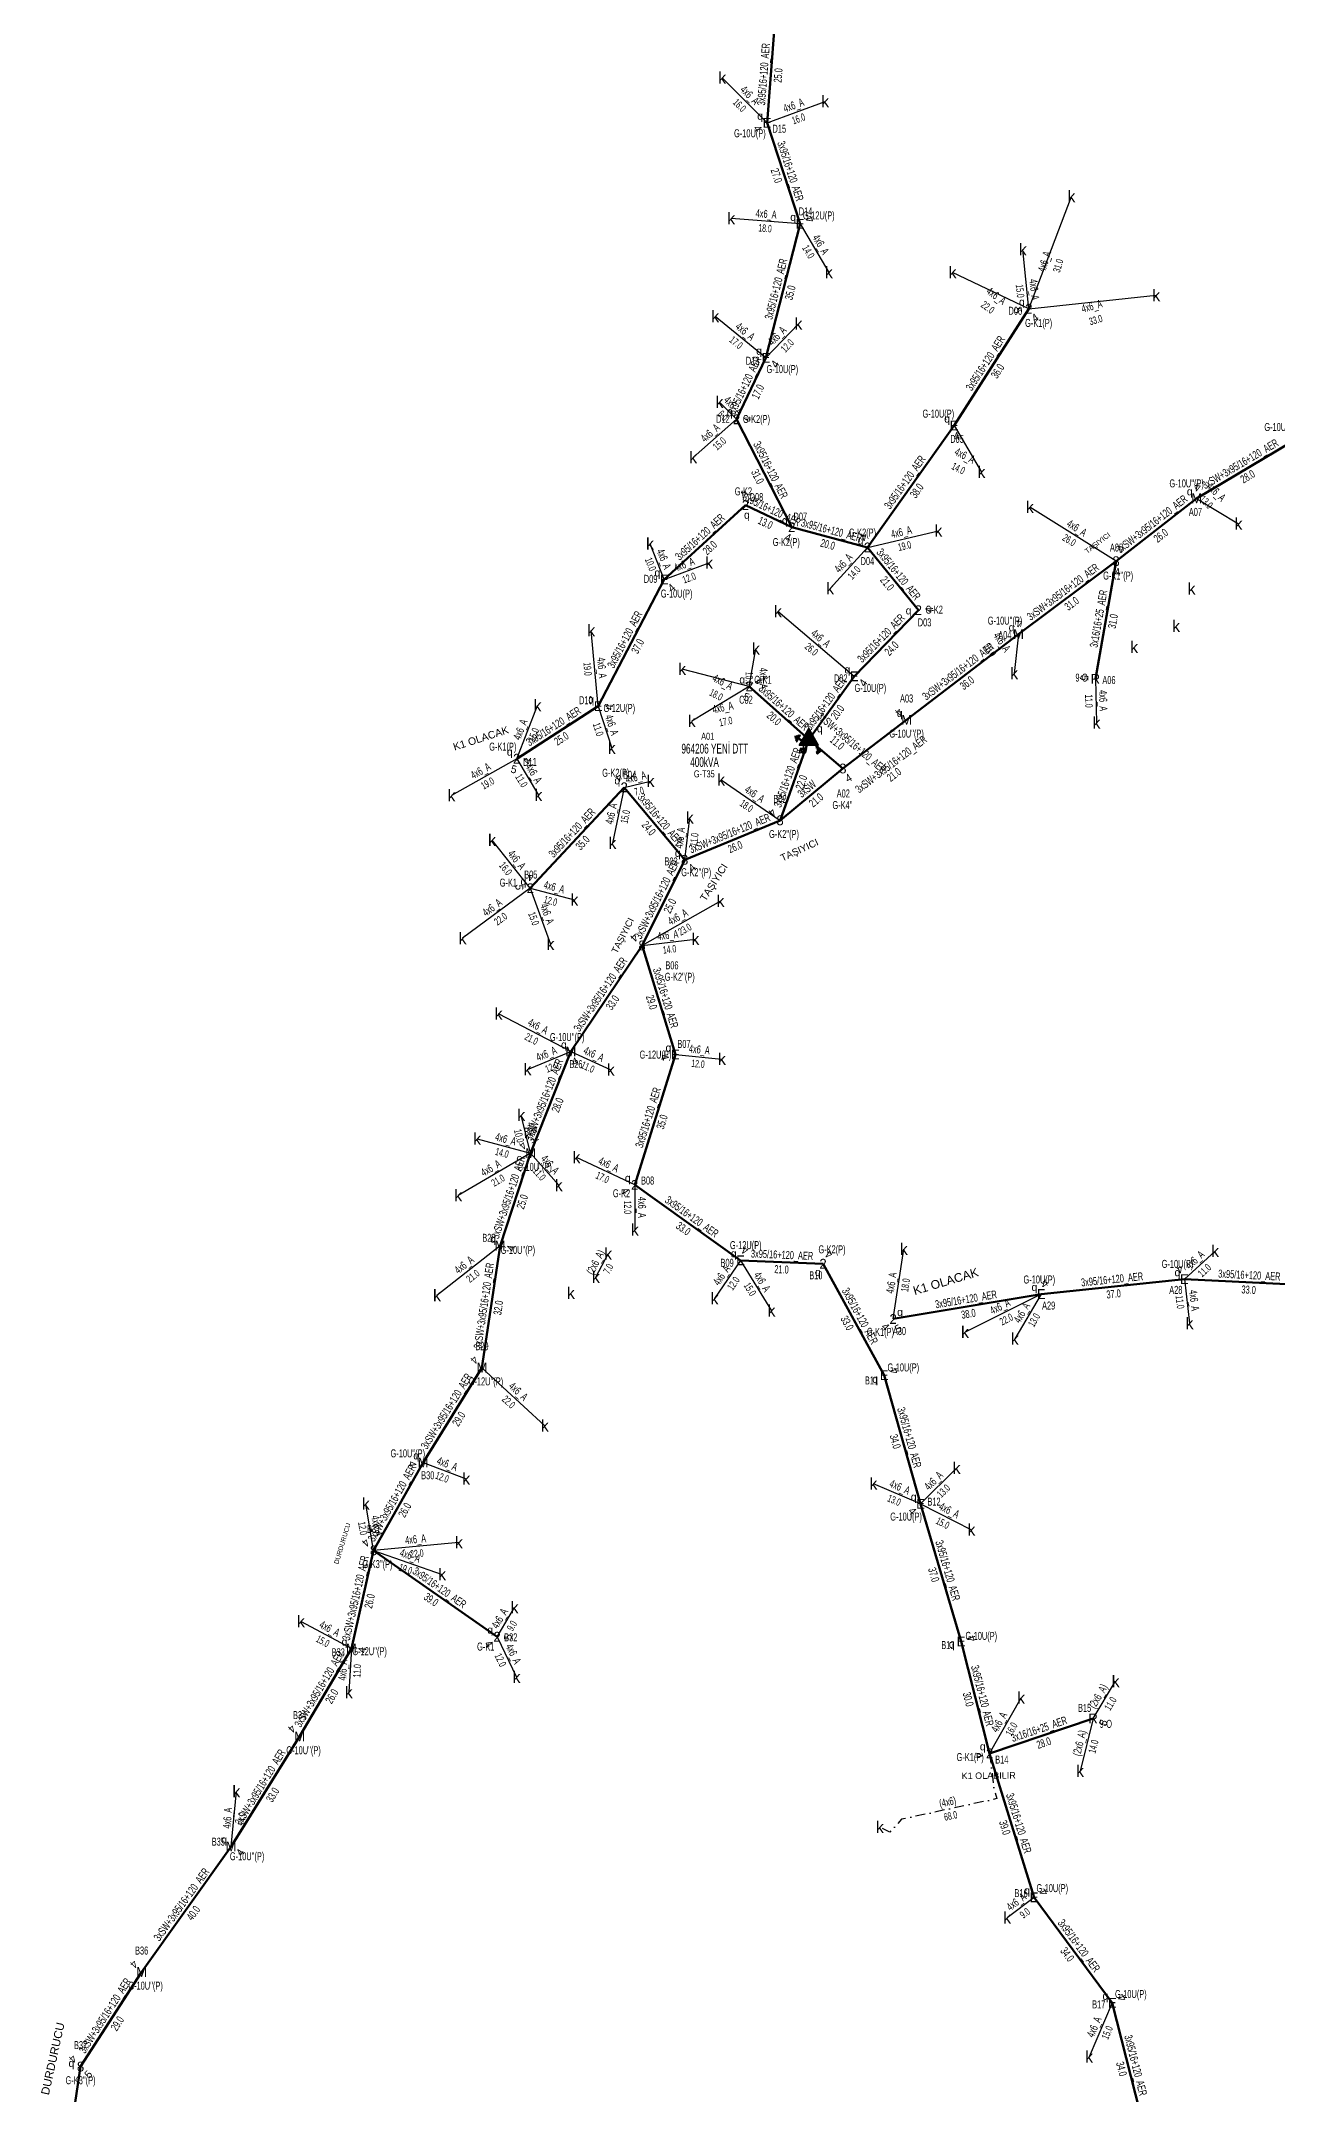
# Model space of a CAD drawing. Header units: millimetres. Extents: x 547575 to 550077, y 4149016 to 4153735.
# Drawn here: x 548135 to 548452, y 4151780 to 4152306 of the extents above; entities that cross this region are included whole.
import ezdxf
from ezdxf.enums import TextEntityAlignment as Align

# ---------------------------------------------------------------- set-up
doc = ezdxf.new("R2010")
doc.units = ezdxf.units.MM
doc.linetypes.add('DASHDOT', pattern=[5, 2.5, -1.25, 0, -1.25])
for name, color, linetype, lineweight in [('DIREK_AG_MEVCUT', 120, 'Continuous', 25), ('DIREK_AG_YENI', 108, 'Continuous', 25), ('DIREK_OG_YENI', 10, 'Continuous', 25), ('HAT_ABONE_HAVAI_MEVCUT', 56, 'Continuous', 30), ('HAT_ABONE_HAVAI_YENI', 30, 'Continuous', 30), ('HAT_ABONE_YERALTI_MEVCUT', 56, 'DASHDOT', 30), ('HAT_AG_HAVAI_YENI', 3, 'Continuous', 50), ('HAT_OG_HAVAI_YENI', 1, 'Continuous', 70), ('KOFRE_ABONE_MEVCUT', 6, 'Continuous', 25), ('KULLANICI', 1, 'Continuous', 25), ('TRAFO_TADILAT_BYSK', 5, 'Continuous', 30), ('TRAFO_YENI', 5, 'Continuous', 30)]:
    doc.layers.add(name, color=color, linetype=linetype, lineweight=lineweight)
doc.styles.add('Direk', font='B_CAD')
doc.styles.get("Standard").update_dxf_attribs({"font": 'Arial'})

# ---------------------------------------------------------------- blocks, each defined once
blk = doc.blocks.new('YENI_DIREK')
h = blk.add_hatch(color=32)
h.paths.add_polyline_path([(-3.28, -0.5), (-3.07, -0.63), (-2.64, 0.1), (-1.87, -0.35), (-1.77, -0.17), (-2.54, 0.28), (-2.11, 1.01), (-2.33, 1.14)])
h.paths.add_polyline_path([(-3.42, -0.17), (-3.29, -0.25), (-2.57, 0.98), (-2.7, 1.06)])
h.paths.add_polyline_path([(-3.5, 0.29), (-3.37, 0.22), (-3.01, 0.82), (-3.14, 0.9)])
h.paths.add_polyline_path([(-3.41, 0.73), (-3.54, 0.81), (-3.62, 0.68), (-3.49, 0.61)])
h.paths.add_polyline_path([(-1.26, -1.44), (-1.46, -1.44), (-1.47, -2.34), (-2.22, -2.34), (-2.48, -3.47), (-2.38, -3.47), (-2.17, -2.54), (-1.87, -2.54), (-2.08, -3.47), (-1.98, -3.47), (-1.77, -2.54), (-1.47, -2.54), (-1.68, -3.48), (-1.58, -3.48), (-1.37, -2.54), (-1.07, -2.54), (-1.28, -3.48), (-1.18, -3.48), (-0.97, -2.54), (-0.67, -2.55), (-0.88, -3.48), (-0.78, -3.48), (-0.52, -2.35), (-1.27, -2.34)])
at = {"layer": 'TRAFO_YENI'}
for points in [[(2.31, -1.57), (2.08, -1.92), (2.04, -1.44), (1.9, -1.44), (1.98, -2.32), (2.21, -1.96), (2.27, -2.67), (2.06, -2.67), (2.36, -2.87), (2.36, -2.86), (2.6, -2.49), (2.41, -2.63)], [(2.31, -1.57), (2.08, -1.92), (2.04, -1.44), (1.9, -1.44), (1.98, -2.32), (2.21, -1.96), (2.27, -2.67), (2.06, -2.67), (2.36, -2.87), (1.94, -3.19), (2.16, -3.79), (2.22, -3.74), (2.04, -3.26), (2.22, -3.13), (2.4, -3.6), (2.46, -3.56), (2.28, -3.08), (2.46, -2.94), (2.64, -3.42), (2.69, -3.38), (2.51, -2.9), (2.69, -2.76), (2.87, -3.24), (2.93, -3.2), (2.75, -2.72), (2.93, -2.58), (3.11, -3.06), (3.17, -3.01), (2.95, -2.42), (2.36, -2.86), (2.6, -2.49), (2.41, -2.63)], [(2.93, -2.58), (3.11, -3.06), (3.17, -3.01), (2.95, -2.42), (2.36, -2.86), (2.6, -2.49), (2.41, -2.63), (2.31, -1.57), (2.08, -1.92), (2.04, -1.44), (1.9, -1.44), (1.98, -2.32), (2.21, -1.96), (2.27, -2.67), (2.06, -2.67), (2.36, -2.87), (1.94, -3.19), (2.16, -3.79), (2.22, -3.74), (2.04, -3.26), (2.22, -3.13), (2.4, -3.6), (2.46, -3.56), (2.28, -3.08), (2.46, -2.94), (2.64, -3.42), (2.69, -3.38), (2.51, -2.9), (2.69, -2.76), (2.87, -3.24), (2.93, -3.2), (2.75, -2.72)]]:
    blk.add_hatch(color=32, dxfattribs=at).paths.add_polyline_path(points)
at = {"layer": 'TRAFO_TADILAT_BYSK', "color": 32, "flags": 128}
for points in [[(-3.49, 0.61), (-3.41, 0.73), (-3.54, 0.81), (-3.62, 0.68), (-3.49, 0.61)], [(-3.37, 0.22), (-3.01, 0.82), (-3.14, 0.9), (-3.5, 0.29), (-3.37, 0.22)], [(-3.29, -0.25), (-2.57, 0.98), (-2.7, 1.06), (-3.42, -0.17), (-3.29, -0.25)], [(-1.77, -0.17), (-2.54, 0.28), (-2.11, 1.01), (-2.33, 1.14), (-3.28, -0.5), (-3.07, -0.63), (-2.64, 0.1), (-1.87, -0.35), (-1.77, -0.17)], [(-1.26, -1.44), (-1.46, -1.44), (-1.47, -2.34), (-2.22, -2.34), (-2.48, -3.47), (-2.38, -3.47), (-2.17, -2.54), (-1.87, -2.54), (-2.08, -3.47), (-1.98, -3.47), (-1.77, -2.54), (-1.47, -2.54), (-1.68, -3.48), (-1.58, -3.48), (-1.37, -2.54), (-1.07, -2.54), (-1.28, -3.48), (-1.18, -3.48), (-0.97, -2.54), (-0.67, -2.55), (-0.88, -3.48), (-0.78, -3.48), (-0.52, -2.35), (-1.27, -2.34), (-1.26, -1.44)]]:
    blk.add_lwpolyline(points, dxfattribs=at)
at = {"layer": 'TRAFO_YENI', "linetype": 'Continuous'}
for p, q in [((-2.5, -1.44), (0, 2.89)), ((2.5, -1.44), (0, 2.89)), ((-2.5, -1.44), (2.5, -1.44))]:
    blk.add_line(p, q, dxfattribs=at)
at = {"layer": 'TRAFO_YENI', "color": 32, "flags": 128}
blk.add_lwpolyline([(1.9, -1.44), (2.04, -1.44), (2.08, -1.92), (2.31, -1.57), (2.41, -2.63), (2.6, -2.49), (2.36, -2.86), (2.95, -2.42), (3.17, -3.01), (3.11, -3.06), (2.93, -2.58), (2.75, -2.72), (2.93, -3.2), (2.87, -3.24), (2.69, -2.76), (2.51, -2.9), (2.69, -3.38), (2.64, -3.42), (2.46, -2.94), (2.28, -3.08), (2.46, -3.56), (2.4, -3.6), (2.22, -3.13), (2.04, -3.26), (2.22, -3.74), (2.16, -3.79), (1.94, -3.19), (2.36, -2.87), (2.06, -2.67), (2.27, -2.67), (2.21, -1.96), (1.98, -2.32), (1.9, -1.44)], dxfattribs=at)
at = {"layer": 'TRAFO_YENI', "linetype": 'Continuous'}
for points in [[(-2.5, -1.44), (0, -1.44), (0, 2.89)], [(0, -1.44), (0, 2.89), (2.5, -1.44)]]:
    blk.add_solid(points, dxfattribs=at)

msp = doc.modelspace()

# ---------------------------------------------------------------- linework, layer by layer
at = {"layer": 'HAT_ABONE_HAVAI_MEVCUT'}
for p, q in [((548277.466, 4151989.709), (548280.583, 4151995.634)), ((548404.854, 4151876.627), (548410.625, 4151886.164)), ((548404.854, 4151876.627), (548401.498, 4151863.191))]:
    msp.add_line(p, q, dxfattribs=at)
at = {"layer": 'HAT_ABONE_HAVAI_YENI'}
for p, q in [((548321.301, 4152285.398), (548309.811, 4152296.898)), ((548321.301, 4152285.398), (548336.194, 4152290.864)), ((548388.377745, 4152237.751919), (548399.298, 4152266.518)), ((548329.768, 4152259.486), (548312.115, 4152260.865)), ((548329.768, 4152259.486), (548337.162, 4152247.074)), ((548388.377745, 4152237.751919), (548386.824, 4152252.895)), ((548388.377745, 4152237.751919), (548368.845, 4152247.07)), ((548388.377745, 4152237.751919), (548421.03, 4152241.191)), ((548321.032, 4152225.2), (548308.033, 4152235.788)), ((548321.032, 4152225.2), (548329.346, 4152233.883)), ((548313.492, 4152209.437), (548309.131, 4152213.861)), ((548313.492, 4152209.437), (548302.396, 4152199.67)), ((548369.217548, 4152207.831839), (548376.251, 4152195.905)), ((548431.367252, 4152189.189397), (548442.098, 4152182.624)), ((548410.732, 4152173.092), (548388.648, 4152186.942)), ((548347.043, 4152176.613), (548365.217, 4152180.881)), ((548294.97, 4152168.391), (548291.321, 4152177.555)), ((548347.043, 4152176.613), (548337.467, 4152166.09)), ((548294.97, 4152168.391), (548306.451, 4152172.647)), ((548343.643, 4152143.589), (548324.09, 4152160.224)), ((548278.026, 4152135.947), (548276.257, 4152155.313)), ((548385.725, 4152154.378), (548384.635, 4152144.354)), ((548316.718271, 4152141.002567), (548318.463, 4152150.642)), ((548316.718271, 4152141.002567), (548299.542, 4152145.451)), ((548405.421, 4152142.952), (548405.732, 4152131.701)), ((548316.718271, 4152141.002567), (548302.042, 4152132.075)), ((548257.159, 4152122.493), (548262.494, 4152136.107)), ((548278.026, 4152135.947), (548281.512, 4152125.214)), ((548257.159, 4152122.493), (548240.469, 4152113.044)), ((548257.159, 4152122.493), (548262.72, 4152113.123)), ((548284.704, 4152115.161), (548281.699, 4152100.878)), ((548284.704, 4152115.161), (548291.474, 4152116.743)), ((548309.53, 4152117.105), (548324.639, 4152106.703)), ((548300.198, 4152096.595), (548301.502, 4152107.385)), ((548260.638, 4152089.323), (548250.839, 4152101.606)), ((548260.638, 4152089.323), (548243.295, 4152076.483)), ((548260.638, 4152089.323), (548271.941, 4152086.323)), ((548260.638, 4152089.323), (548265.817, 4152074.961)), ((548309.396, 4152086.043), (548289.267, 4152074.656)), ((548289.267, 4152074.656), (548302.946, 4152076.285)), ((548271.031, 4152047.505), (548252.525, 4152057.138)), ((548259.941, 4152042.909), (548271.031, 4152047.505)), ((548271.031, 4152047.505), (548281.259, 4152042.782)), ((548297.817, 4152046.712), (548309.759, 4152045.572)), ((548260.719, 4152021.435), (548258.335, 4152031.212)), ((548260.719, 4152021.435), (548242.182, 4152010.639)), ((548247.017, 4152025.101), (548260.719, 4152021.435)), ((548260.719, 4152021.435), (548267.929, 4152013.218)), ((548287.388, 4152013.329), (548272.464, 4152020.384)), ((548287.388, 4152013.329), (548287.442, 4152001.821)), ((548252.902, 4151997.757), (548236.737, 4151985.034)), ((548353.612, 4151978.979), (548356.364, 4151996.884)), ((548428.231, 4151989.169), (548436.111, 4151996.349)), ((548314.518, 4151993.993), (548307.853, 4151984.213)), ((548314.518, 4151993.993), (548322.455, 4151981.088)), ((548428.231, 4151989.169), (548429.57, 4151977.867)), ((548391.568, 4151985.367), (548372.027, 4151975.637)), ((548391.568, 4151985.367), (548384.782, 4151973.871)), ((548248.268, 4151966.497), (548264.377, 4151951.623)), ((548233.185, 4151942.237), (548244.236, 4151938.013)), ((548360.634, 4151931.656), (548348.56, 4151936.782)), ((548360.634, 4151931.656), (548369.885, 4151940.794)), ((548220.494, 4151919.691), (548218.486, 4151931.626)), ((548360.634, 4151931.656), (548373.669, 4151924.962)), ((548242.353, 4151921.725), (548220.494, 4151919.691)), ((548220.494, 4151919.691), (548238.056, 4151913.543)), ((548252.145, 4151897.589), (548256.623, 4151905.056)), ((548214.805, 4151894.544), (548201.881, 4151901.519)), ((548214.805, 4151894.544), (548214.135, 4151883.344)), ((548252.145, 4151897.589), (548257.14, 4151887.226)), ((548378.34, 4151867.711), (548386.394, 4151881.912)), ((548183.986, 4151843.868), (548185.328, 4151857.93)), ((548389.716, 4151830.831), (548382.829, 4151825.595)), ((548409.769, 4151803.813), (548403.834, 4151789.976))]:
    msp.add_line(p, q, dxfattribs=at)
at = {"layer": 'HAT_ABONE_YERALTI_MEVCUT', "flags": 128}
msp.add_lwpolyline([(548378.34, 4151867.711), (548379.50022, 4151858.41848), (548380.179152, 4151856.110111), (548355.737601, 4151850.814442), (548352.7503, 4151847.555569), (548350.219, 4151848.81)], dxfattribs=at)
at = {"layer": 'HAT_AG_HAVAI_YENI'}
for p, q in [((548321.301, 4152285.398), (548323.234, 4152309.947)), ((548329.768, 4152259.486), (548321.301, 4152285.398)), ((548321.032, 4152225.2), (548329.768, 4152259.486)), ((548369.217548, 4152207.831839), (548388.377745, 4152237.751919)), ((548313.492, 4152209.437), (548321.032, 4152225.2)), ((548327.633, 4152181.797), (548313.492, 4152209.437)), ((548347.043, 4152176.613), (548369.217548, 4152207.831839)), ((548315.779, 4152187.433), (548294.97, 4152168.391)), ((548327.633, 4152181.797), (548315.779, 4152187.433)), ((548347.043, 4152176.613), (548327.633, 4152181.797)), ((548360.06972, 4152160.5345), (548347.043, 4152176.613)), ((548410.732, 4152173.092), (548405.421, 4152142.952)), ((548294.97, 4152168.391), (548278.026, 4152135.947)), ((548360.06972, 4152160.5345), (548343.643, 4152143.589)), ((548343.643, 4152143.589), (548332.006087, 4152127.439508)), ((548316.718271, 4152141.002567), (548332.006087, 4152127.439508)), ((548278.026, 4152135.947), (548257.159, 4152122.493)), ((548332.006087, 4152127.439508), (548324.639, 4152106.703)), ((548284.704, 4152115.161), (548260.638, 4152089.323)), ((548300.198, 4152096.595), (548284.704, 4152115.161)), ((548289.267, 4152074.656), (548297.817, 4152046.712)), ((548297.817, 4152046.712), (548287.388, 4152013.329)), ((548287.388, 4152013.329), (548314.518, 4151993.993)), ((548314.518, 4151993.993), (548335.655, 4151993.128)), ((548335.655, 4151993.128), (548351.316, 4151964.564)), ((548428.231, 4151989.169), (548391.568, 4151985.367)), ((548461.363, 4151987.54), (548428.231, 4151989.169)), ((548391.568, 4151985.367), (548353.612, 4151978.979)), ((548351.316, 4151964.564), (548360.634, 4151931.656)), ((548360.634, 4151931.656), (548371.012, 4151896.385)), ((548252.145, 4151897.589), (548220.494, 4151919.691)), ((548371.012, 4151896.385), (548378.34, 4151867.711)), ((548404.854, 4151876.627), (548378.34, 4151867.711)), ((548378.34, 4151867.711), (548389.716, 4151830.831)), ((548389.716, 4151830.831), (548409.769, 4151803.813)), ((548409.769, 4151803.813), (548418.14, 4151770.914))]:
    msp.add_line(p, q, dxfattribs=at)
at = {"layer": 'HAT_OG_HAVAI_YENI'}
for p, q in [((548455.604577, 4152203.608672), (548431.367252, 4152189.189397)), ((548431.367252, 4152189.189397), (548410.732, 4152173.092)), ((548410.732, 4152173.092), (548385.725, 4152154.378)), ((548385.725, 4152154.378), (548357.06, 4152132.424)), ((548340.735, 4152119.982), (548357.06, 4152132.424)), ((548340.735, 4152119.982), (548332.006087, 4152127.439508)), ((548324.639, 4152106.703), (548340.735, 4152119.982)), ((548324.639, 4152106.703), (548300.198, 4152096.595)), ((548300.198, 4152096.595), (548289.267, 4152074.656)), ((548289.267, 4152074.656), (548271.031, 4152047.505)), ((548271.031, 4152047.505), (548260.719, 4152021.435)), ((548260.719, 4152021.435), (548252.902, 4151997.757)), ((548252.902, 4151997.757), (548248.268, 4151966.497)), ((548248.268, 4151966.497), (548233.185, 4151942.237)), ((548233.185, 4151942.237), (548220.494, 4151919.691)), ((548220.494, 4151919.691), (548214.805, 4151894.544)), ((548214.805, 4151894.544), (548201.538, 4151872.01)), ((548201.538, 4151872.01), (548183.986, 4151843.868)), ((548183.986, 4151843.868), (548161.063, 4151811.697)), ((548145.417967, 4151787.479564), (548161.063, 4151811.697)), ((548145.417967, 4151787.479564), (548140.556, 4151754.948))]:
    msp.add_line(p, q, dxfattribs=at)

# ---------------------------------------------------------------- block references
at = {"layer": 'TRAFO_YENI'}
msp.add_blockref('YENI_DIREK', (548332.006087, 4152127.439508), dxfattribs=at)

# ---------------------------------------------------------------- texts
at = {"layer": 'DIREK_AG_MEVCUT', "linetype": 'ByBlock', "width": 0.53}
for s, p in [('9-O', (548401.900899, 4152143.262982)), ('A06', (548408.907421, 4152142.643993)), ('B15', (548402.665468, 4151879.35836)), ('9-O', (548408.114129, 4151875.269838))]:
    msp.add_text(s, height=2.05, dxfattribs=at).set_placement(p, align=Align.MIDDLE_CENTER)
at = {"layer": 'DIREK_AG_MEVCUT', "color": 32, "linetype": 'ByBlock', "style": 'Direk'}
msp.add_text('5', height=2, rotation=264.951327, dxfattribs=at).set_placement((548402.631863, 4152143.198406), align=Align.MIDDLE_CENTER)
at = {"layer": 'DIREK_AG_MEVCUT', "linetype": 'ByBlock', "style": 'Direk'}
for p in [(548405.421, 4152142.952), (548404.854, 4151876.627)]:
    msp.add_text('R', height=2.5, dxfattribs=at).set_placement(p, align=Align.MIDDLE_CENTER)
at = {"layer": 'DIREK_AG_MEVCUT', "color": 32, "style": 'Direk'}
msp.add_text('5', height=2, rotation=427.398478, dxfattribs=at).set_placement((548407.43896, 4151875.550904), align=Align.MIDDLE_CENTER)
at = {"layer": 'DIREK_AG_YENI', "width": 0.53}
for s, p in [('G-10U(P)', (548316.904469, 4152282.700086)), ('D15', (548324.45011, 4152283.87055)), ('D14', (548331.176652, 4152262.690013)), ('G-12U(P)', (548334.567023, 4152261.666881)), ('D06', (548384.915442, 4152237.239614)), ('G-K1(P)', (548390.889812, 4152234.123025)), ('D13', (548317.616778, 4152224.434325)), ('G-10U(P)', (548325.22728, 4152222.299395)), ('D12', (548309.994192, 4152209.560851)), ('G-K2(P)', (548318.596436, 4152209.505223)), ('G-10U(P)', (548365.195466, 4152210.885099)), ('D05', (548369.984979, 4152204.417011)), ('G-K2', (548315.247954, 4152190.979467)), ('D08', (548318.590911, 4152189.517024)), ('D07', (548329.832262, 4152184.519727)), ('G-K2(P)', (548326.233756, 4152177.992149)), ('G-K2(P)', (548345.764394, 4152180.415351)), ('D04', (548347.016598, 4152173.1131)), ('D09', (548291.474582, 4152168.570031)), ('G-10U(P)', (548298.134048, 4152164.799802)), ('D03', (548361.662342, 4152157.417842)), ('G-K2', (548364.148042, 4152160.666759)), ('G-K1', (548320.256458, 4152142.720189)), ('D02', (548340.178713, 4152143.090284)), ('G-10U(P)', (548347.783667, 4152140.638259)), ('D10', (548274.879804, 4152137.480444)), ('G-12U(P)', (548283.445847, 4152135.492713)), ('C02', (548315.894517, 4152137.600886)), ('G-K1(P)', (548253.599336, 4152125.58098)), ('D11', (548260.565832, 4152121.690817)), ('G-K2(P)', (548282.545551, 4152118.885541)), ('B04', (548286.09273, 4152118.373698)), ('G-K1', (548255.023989, 4152090.757476)), ('B05', (548260.771887, 4152092.820438)), ('G-12U(P)', (548292.711969, 4152046.70626)), ('B07', (548300.019031, 4152049.432489)), ('B08', (548290.705454, 4152014.444572)), ('G-K2', (548284.022338, 4152011.186182)), ('B09', (548311.072495, 4151993.377781)), ('G-12U(P)', (548315.8567, 4151997.900626)), ('G-K2(P)', (548337.945361, 4151996.821365)), ('G-10U(P)', (548426.475036, 4151993.089069)), ('B10', (548333.810435, 4151990.153512)), ('G-10U(P)', (548391.061551, 4151989.094687)), ('A28', (548426.044489, 4151986.436022)), ('A29', (548393.458005, 4151982.421175)), ('G-K1(P)', (548350.363701, 4151975.684143)), ('A30', (548355.227065, 4151975.873913)), ('B11', (548348.077124, 4151963.237469)), ('G-10U(P)', (548356.221039, 4151966.572933)), ('B12', (548364.093425, 4151932.187393)), ('G-10U(P)', (548356.935837, 4151928.361508)), ('G-K1', (548249.216883, 4151895.066644)), ('B32', (548255.641373, 4151897.429707)), ('B13', (548367.637112, 4151895.457568)), ('G-10U(P)', (548376.195926, 4151897.809562)), ('G-K1(P)', (548373.351717, 4151866.76608)), ('B14', (548381.454762, 4151866.114674)), ('B16', (548386.383663, 4151831.901293)), ('G-10U(P)', (548394.386708, 4151833.196795)), ('G-10U(P)', (548414.516807, 4151806.070413)), ('B17', (548406.292787, 4151803.405637))]:
    msp.add_text(s, height=2.05, dxfattribs=at).set_placement(p, align=Align.MIDDLE_CENTER)
at = {"layer": 'DIREK_AG_YENI', "color": 32, "style": 'Direk'}
for s, rotation, p in [('4', 301.547655, (548318.914825, 4152283.933019)), ('4', 114.439076, (548332.317125, 4152260.644431)), ('5', 278.416773, (548385.607903, 4152237.342075)), ('4', 394.692549, (548389.971428, 4152235.449708)), ('4', 415.340121, (548323.335119, 4152223.60763)), ('4', 90.765733, (548316.29175, 4152209.47442)), ('4', 372.665923, (548369.831493, 4152205.099977)), ('4', 188.516173, (548315.364352, 4152190.202127)), ('4', 339.808862, (548326.666572, 4152179.16907)), ('4', 198.586102, (548346.150558, 4152179.266968)), ('4', 401.381866, (548296.821008, 4152166.290103)), ('4', 91.857438, (548362.868249, 4152160.625255)), ('4', 115.894379, (548319.237152, 4152142.225364)), ('4', 414.525399, (548345.923244, 4152141.964042)), ('4', 445.208718, (548280.816216, 4152135.713127)), ('5', 346.387269, (548316.059268, 4152138.281222)), ('5', 345.102479, (548256.439145, 4152119.787116)), ('4', 436.750302, (548259.884465, 4152121.851253)), ('4', 210.093181, (548283.300058, 4152117.583591)), ('5', 265.757316, (548257.845673, 4152089.530147)), ('4', 177.807702, (548260.74511, 4152092.120951)), ('4', 283.82548, (548295.098121, 4152046.042897)), ('4', 302.483708, (548285.026076, 4152011.825233)), ('4', 156.328282, (548315.642188, 4151996.55741)), ('4', 148.195767, (548337.130652, 4151995.507591)), ('4', 160.460242, (548392.50449, 4151988.005747)), ('4', 204.129624, (548427.086353, 4151991.724344)), ('4', 315.407687, (548351.646239, 4151976.985063)), ('5', 387.480523, (548354.904052, 4151976.49493)), ('4', 112.2723, (548353.907101, 4151965.625225)), ('4', 311.696101, (548358.543286, 4151929.793497)), ('4', 310.742462, (548250.023578, 4151895.761552)), ('5', 447.391438, (548254.942099, 4151897.461566)), ('4', 105.365797, (548373.711911, 4151897.126946)), ('4', 280.726329, (548375.588923, 4151867.189869)), ('4', 116.863014, (548392.21385, 4151832.096205)), ('4', 115.429423, (548412.297722, 4151805.015317))]:
    msp.add_text(s, height=2, rotation=rotation, dxfattribs=at).set_placement(p, align=Align.MIDDLE_CENTER)
at = {"layer": 'DIREK_AG_YENI', "color": 4, "style": 'Direk'}
for p in [(548319.533233, 4152287.165767), (548328.000233, 4152261.253767), (548386.609978, 4152239.519686), (548319.264233, 4152226.967767), (548311.724233, 4152211.204767), (548367.449782, 4152209.599606), (548316.149221, 4152184.960565), (548325.865233, 4152183.564767), (548345.275233, 4152178.380767), (548293.202233, 4152170.158767), (548357.571034, 4152160.453468), (548314.950504, 4152142.770333), (548341.875233, 4152145.356767), (548276.258233, 4152137.714767), (548255.391233, 4152124.260767), (548282.936233, 4152116.928767), (548258.870233, 4152091.090767), (548296.049233, 4152048.479767), (548285.620233, 4152015.096767), (548312.750233, 4151995.760767), (548334.337454, 4151991.003366), (548426.463233, 4151990.936767), (548389.800233, 4151987.134767), (548355.367144, 4151980.759301), (548349.002517, 4151963.616478), (548358.866233, 4151933.423767), (548250.377233, 4151899.356767), (548368.601366, 4151895.722549), (548376.572233, 4151869.478767), (548387.948233, 4151832.598767), (548408.001233, 4151805.580767)]:
    msp.add_text('q', height=2, dxfattribs=at).set_placement(p, align=Align.MIDDLE_CENTER)
at = {"layer": 'DIREK_AG_YENI', "style": 'Direk'}
for s, p in [('E', (548321.301, 4152285.398)), ('E', (548329.768, 4152259.486)), ('2', (548388.377745, 4152237.751919)), ('E', (548321.032, 4152225.2)), ('2', (548313.492, 4152209.437)), ('E', (548369.217548, 4152207.831839)), ('2', (548315.779, 4152187.433)), ('2', (548327.633, 4152181.797)), ('2', (548347.043, 4152176.613)), ('E', (548294.97, 4152168.391)), ('2', (548360.06972, 4152160.5345)), ('2', (548316.718271, 4152141.002567)), ('E', (548343.643, 4152143.589)), ('E', (548278.026, 4152135.947)), ('2', (548257.159, 4152122.493)), ('2', (548284.704, 4152115.161)), ('2', (548260.638, 4152089.323)), ('E', (548297.817, 4152046.712)), ('2', (548287.388, 4152013.329)), ('E', (548314.518, 4151993.993)), ('2', (548335.655, 4151993.128)), ('E', (548428.231, 4151989.169)), ('E', (548391.568, 4151985.367)), ('2', (548353.612, 4151978.979)), ('E', (548351.316, 4151964.564)), ('E', (548360.634, 4151931.656)), ('2', (548252.145, 4151897.589)), ('E', (548371.012, 4151896.385)), ('2', (548378.34, 4151867.711)), ('E', (548389.716, 4151830.831)), ('E', (548409.769, 4151803.813))]:
    msp.add_text(s, height=2.5, dxfattribs=at).set_placement(p, align=Align.MIDDLE_CENTER)
at = {"layer": 'DIREK_OG_YENI', "width": 0.53}
for s, p in [("G-10U''(P)", (548453.138767, 4152207.459301)), ("G-10U''(P)", (548428.817471, 4152193.020348)), ('A07', (548431.058444, 4152185.703047)), ('A05', (548410.84231, 4152176.590261)), ("G-K1''(P)", (548411.262928, 4152169.401176)), ("G-10U''(P)", (548382.281254, 4152157.861264)), ('A04', (548382.231321, 4152154.167743)), ('A03', (548357.06, 4152137.924)), ("G-10U''(P)", (548357.06, 4152128.924)), ('B02', (548324.639, 4152112.203)), ("G-K4''", (548340.633123, 4152110.62851)), ('A02', (548340.842946, 4152113.589979)), ("G-K2''(P)", (548325.650715, 4152103.203)), ('B03', (548296.721766, 4152096.187815)), ("G-K2''(P)", (548303.156308, 4152093.421706)), ('B06', (548296.93549, 4152069.570661)), ("G-K2''(P)", (548298.93517, 4152066.639589)), ("G-10U''(P)", (548270.091004, 4152051.190847)), ('B26', (548272.331711, 4152044.255669)), ('B27', (548260.719, 4152026.935)), ("G-10U''(P)", (548261.730715, 4152017.935)), ('B28', (548250.036103, 4151999.766137)), ("G-10U''(P)", (548257.471307, 4151996.67256)), ('B29', (548248.268, 4151971.997)), ("G-12U''(P)", (548249.279715, 4151962.997)), ("G-10U''(P)", (548229.26265, 4151944.558753)), ('B30', (548234.373653, 4151938.945024)), ('B31', (548220.494, 4151925.191)), ("G-K3''(P)", (548221.505715, 4151916.191)), ('B33', (548211.433577, 4151893.604049)), ("G-12U''(P)", (548219.475345, 4151893.880523)), ('B34', (548201.538, 4151877.51)), ("G-10U''(P)", (548202.549715, 4151868.51)), ('B35', (548180.706833, 4151845.091546)), ("G-10U''(P)", (548188.085402, 4151841.357845)), ('B36', (548161.063, 4151817.197)), ("G-10U''(P)", (548162.074715, 4151808.197)), ('B37', (548145.417967, 4151792.979564)), ("G-K3''(P)", (548145.417967, 4151783.979564))]:
    msp.add_text(s, height=2.05, dxfattribs=at).set_placement(p, align=Align.MIDDLE_CENTER)
at = {"layer": 'DIREK_OG_YENI', "color": 4, "style": 'Direk'}
for p in [(548429.599485, 4152190.957164), (548383.957233, 4152156.145767), (548355.292233, 4152134.191767), (548298.430233, 4152098.362767), (548269.263233, 4152049.272767), (548251.134233, 4151999.524767), (548231.417233, 4151944.004767), (548213.037233, 4151896.311767), (548182.218233, 4151845.635767), (548143.079076, 4151788.362507)]:
    msp.add_text('q', height=2, dxfattribs=at).set_placement(p, align=Align.MIDDLE_CENTER)
at = {"layer": 'DIREK_OG_YENI', "style": 'Direk'}
for s, p in [('M', (548431.367252, 4152189.189397)), ('8', (548410.732, 4152173.092)), ('M', (548385.725, 4152154.378)), ('M', (548357.06, 4152132.424)), ('8', (548340.735, 4152119.982)), ('8', (548324.639, 4152106.703)), ('8', (548300.198, 4152096.595)), ('8', (548289.267, 4152074.656)), ('M', (548271.031, 4152047.505)), ('M', (548260.719, 4152021.435)), ('M', (548252.902, 4151997.757)), ('M', (548248.268, 4151966.497)), ('M', (548233.185, 4151942.237)), ('8', (548220.494, 4151919.691)), ('M', (548214.805, 4151894.544)), ('M', (548201.538, 4151872.01)), ('M', (548183.986, 4151843.868)), ('M', (548161.063, 4151811.697)), ('8', (548145.417967, 4151787.479564))]:
    msp.add_text(s, height=2.5, dxfattribs=at).set_placement(p, align=Align.MIDDLE_CENTER)
at = {"layer": 'DIREK_OG_YENI', "color": 32, "style": 'Direk'}
for s, rotation, p in [('4', 173.952452, (548431.662242, 4152191.973814)), ('4', 368.185886, (548411.130678, 4152170.320528)), ('4', 176.065688, (548385.917116, 4152157.171401)), ('4', 225.000001, (548355.080101, 4152134.403899)), ('4', 390.45265, (548342.154113, 4152117.568265)), ('4', 225.000001, (548322.659101, 4152108.682899)), ('4', 402.991916, (548302.107306, 4152094.54694)), ('4', 225.000001, (548287.287101, 4152076.635899)), ('4', 381.816276, (548272.071568, 4152044.905535)), ('4', 225.000001, (548258.739101, 4152023.414899)), ('4', 436.648923, (548255.626326, 4151997.110432)), ('4', 225.000001, (548246.288101, 4151968.476899)), ('4', 277.812558, (548230.410989, 4151941.856388)), ('4', 225.000001, (548218.514101, 4151921.670899)), ('4', 441.914567, (548217.577166, 4151894.150181)), ('4', 225.000001, (548199.558101, 4151873.989899)), ('4', 416.288561, (548186.315161, 4151842.313971)), ('4', 225.000001, (548159.083101, 4151813.676899)), ('4', 225.000001, (548143.438068, 4151789.459463)), ('5', 45.000001, (548147.397866, 4151785.499665))]:
    msp.add_text(s, height=2, rotation=rotation, dxfattribs=at).set_placement(p, align=Align.MIDDLE_CENTER)
at = {"layer": 'HAT_ABONE_HAVAI_MEVCUT', "lineweight": 30, "width": 0.53}
for rotation, p in [(62.252221, (548278.272245, 4151993.067243, 274140.2915)), (58.821158, (548407.012278, 4151881.835554, 274205.3125)), (435.975798, (548402.351336, 4151870.114982, 274200.749))]:
    msp.add_text('(2x6_A)', height=2.05, rotation=rotation, dxfattribs=at).set_placement(p, align=Align.CENTER)
for s, rotation, p in [('7.0', 62.252221, (548279.776755, 4151992.275757, 274140.2915)), ('11.0', 58.821158, (548408.466722, 4151880.955446, 274205.3125)), ('14.0', 435.975798, (548404.000664, 4151869.703018, 274200.749))]:
    msp.add_text(s, height=1.9, rotation=rotation, dxfattribs=at).set_placement(p, align=Align.TOP_CENTER)
at = {"layer": 'HAT_ABONE_HAVAI_YENI', "lineweight": 30, "width": 0.53}
for rotation, p in [(314.975078, (548316.157302, 4152291.748779, 274154.9055)), (20.154049, (548328.454636, 4152288.928954, 274168.097)), (355.533295, (548321.007698, 4152261.022918, 274156.0575)), (300.782842, (548334.195246, 4152253.715018, 274168.581)), (73.397226, (548393.346938, 4152249.533875, 274199.649)), (323.36523, (548379.442205, 4152240.249087, 274184.4225)), (276.031484, (548388.769795, 4152242.568814, 274193.412)), (15.916782, (548404.794395, 4152237.444912, 274210.515)), (320.836351, (548315.069307, 4152231.153044, 274154.0165)), (46.24368, (548324.575055, 4152230.129354, 274164.673)), (314.589121, (548311.916835, 4152212.245715, 274154.5655)), (401.35511, (548307.382385, 4152205.191535, 274151.198)), (333.20618, (548371.535164, 4152199.238739, 274188.1255)), (315.487823, (548435.705402, 4152190.100636, 274221.049)), (13.215917, (548355.935672, 4152179.574488, 274182.6085)), (327.906083, (548400.141612, 4152180.737102, 274194.324)), (291.711882, (548293.935197, 4152173.287449, 274145.6605)), (20.339714, (548300.415052, 4152171.316001, 274153.2255)), (407.697597, (548341.626338, 4152171.923587, 274168.7335)), (319.61004, (548334.417288, 4152152.553904, 274162.045)), (303.729704, (548380.666916, 4152151.827984, 274192.3175)), (275.219236, (548277.987976, 4152145.707322, 274138.1285)), (332.537935, (548309.489987, 4152141.238719, 274149.771)), (270.723546, (548319.408432, 4152143.090734, 274159.2315)), (371.709327, (548310.175495, 4152134.628811, 274151.021)), (271.583366, (548406.426175, 4152137.349987, 274202.866)), (68.600979, (548259.035097, 4152129.610132, 274131.247)), (287.993418, (548280.577428, 4152130.843072, 274140.756)), (389.516257, (548248.39523, 4152118.508184, 274120.2345)), (300.688701, (548260.67046, 4152118.241817, 274131.36)), (13.152749, (548287.895584, 4152116.779702, 274145.737)), (325.453995, (548317.566508, 4152112.60412)), (438.118822, (548282.36971, 4152108.1945, 274140.8495)), (83.109072, (548300.00614, 4152102.091983)), (308.58179, (548256.402961, 4152095.994586, 274125.4195)), (345.13549, (548266.507554, 4152088.644555, 274135.9705)), (396.514631, (548251.460726, 4152083.586149, 274121.6475)), (289.829526, (548264.0271, 4152082.430339, 274132.9085)), (389.496894, (548298.91298, 4152081.089325)), (6.791236, (548296.005986, 4152076.314536)), (332.501495, (548262.170467, 4152053.075469)), (22.510458, (548265.160576, 4152045.992238)), (335.213848, (548276.501348, 4152045.915197)), (354.546989, (548303.868775, 4152046.988153, 274154.8795)), (345.021225, (548254.087692, 4152024.089118)), (283.703453, (548260.352805, 4152026.524862)), (311.265307, (548264.962914, 4152017.887115)), (390.21664, (548251.02272, 4152016.771509)), (334.698564, (548280.289273, 4152017.624961, 274136.232)), (270.268852, (548288.264991, 4152007.578988, 274143.721)), (398.205252, (548244.293792, 4151992.06343)), (42.338765, (548431.598514, 4151993.387299, 274218.0555)), (415.72585, (548310.4831, 4151989.58168, 274153.9265)), (301.592885, (548319.210523, 4151987.985798, 274161.2275)), (81.262014, (548354.147866, 4151988.060629, 274178.182)), (386.469973, (548381.418631, 4151981.262893, 274186.0135)), (276.7566, (548429.744597, 4151983.618004, 274214.785)), (419.446975, (548387.443015, 4151980.051085, 274192.391)), (317.282634, (548256.899125, 4151959.684503)), (339.081751, (548239.01398, 4151940.918977)), (336.996417, (548354.92917, 4151935.001408, 274174.28)), (44.647923, (548364.662164, 4151936.829723, 274184.9425)), (332.817667, (548367.5398, 4151929.065124, 274186.8345)), (279.550268, (548220.328219, 4151925.799526)), (365.316117, (548231.344747, 4151921.554344)), (340.706175, (548229.555851, 4151917.419261)), (331.644548, (548208.746699, 4151898.779515)), (59.048658, (548253.655036, 4151901.759663, 274128.3115)), (295.734219, (548255.408195, 4151892.776568, 274128.57)), (446.576564, (548213.621517, 4151888.994757)), (60.440557, (548381.627632, 4151875.230827, 274193.197)), (86.560027, (548184.064022, 4151851.068644)), (397.244747, (548385.758062, 4151828.889649, 274191.4145)), (426.78442, (548406.020326, 4151797.229563, 274201.917))]:
    msp.add_text('4x6_A', height=2.05, rotation=rotation, dxfattribs=at).set_placement(p, align=Align.CENTER)
for s, rotation, p in [('16.0', 314.975078, (548314.954698, 4152290.547221, 274154.9055)), ('16.0', 20.154049, (548329.040364, 4152287.333046, 274168.097)), ('18.0', 355.533295, (548320.875302, 4152259.328082, 274156.0575)), ('14.0', 300.782842, (548332.734754, 4152252.844982, 274168.581)), ('31.0', 73.397226, (548394.976062, 4152249.048125, 274199.649)), ('15.0', 276.031484, (548387.079205, 4152242.390186, 274193.412)), ('22.0', 323.36523, (548378.427795, 4152238.884913, 274184.4225)), ('33.0', 15.916782, (548405.260605, 4152235.810088, 274210.515)), ('17.0', 320.836351, (548313.995693, 4152229.834956, 274154.0165)), ('12.0', 46.24368, (548325.802945, 4152228.953646, 274164.673)), ('6.0', 314.589121, (548310.706165, 4152211.052285, 274154.5655)), ('15.0', 401.35511, (548308.505615, 4152203.915465, 274151.198)), ('14.0', 333.20618, (548370.768836, 4152197.721261, 274188.1255)), ('13.0', 315.487823, (548434.513598, 4152188.888364, 274221.049)), ('19.0', 13.215917, (548356.324328, 4152177.919512, 274182.6085)), ('26.0', 327.906083, (548399.238388, 4152179.296898, 274194.324)), ('10.0', 291.711882, (548292.355803, 4152172.658551, 274145.6605)), ('12.0', 20.339714, (548301.005948, 4152169.721999, 274153.2255)), ('14.0', 407.697597, (548342.883662, 4152170.779413, 274168.7335)), ('26.0', 319.61004, (548333.315712, 4152151.259096, 274162.045)), ('19.0', 275.219236, (548276.295024, 4152145.552678, 274138.1285)), ('10.0', 303.729704, (548379.253084, 4152150.884016, 274192.3175)), ('10.0', 270.723546, (548317.708568, 4152143.069266, 274159.2315)), ('18.0', 332.537935, (548308.706013, 4152139.730281, 274149.771)), ('11.0', 271.583366, (548404.726825, 4152137.303013, 274202.866)), ('11.0', 287.993418, (548278.960572, 4152130.317928, 274140.756)), ('17.0', 371.709327, (548310.520505, 4152132.964189, 274151.021)), ('15.0', 68.600979, (548260.617903, 4152128.989868, 274131.247)), ('19.0', 389.516257, (548249.23277, 4152117.028816, 274120.2345)), ('11.0', 300.688701, (548259.20854, 4152117.374183, 274131.36)), ('7.0', 13.152749, (548288.282416, 4152115.124298, 274145.737)), ('18.0', 325.453995, (548316.602492, 4152111.20388)), ('15.0', 438.118822, (548284.03329, 4152107.8445, 274140.8495)), ('11.0', 83.109072, (548301.69386, 4152101.888017)), ('16.0', 308.58179, (548255.074039, 4152094.934414, 274125.4195)), ('12.0', 345.13549, (548266.071446, 4152087.001445, 274135.9705)), ('22.0', 396.514631, (548252.472274, 4152082.219851, 274121.6475)), ('15.0', 289.829526, (548262.4279, 4152081.853661, 274132.9085)), ('23.0', 389.496894, (548299.75002, 4152079.609675)), ('14.0', 6.791236, (548296.207014, 4152074.626464)), ('21.0', 332.501495, (548261.385533, 4152051.567531)), ('12.0', 22.510458, (548265.811424, 4152044.421762)), ('11.0', 335.213848, (548275.788652, 4152044.371803)), ('12.0', 354.546989, (548303.707225, 4152045.295847, 274154.8795)), ('10.0', 283.703453, (548258.701195, 4152026.122138)), ('14.0', 345.021225, (548253.648308, 4152022.446882)), ('21.0', 390.21664, (548251.87828, 4152015.302491)), ('11.0', 311.265307, (548263.685086, 4152016.765885)), ('17.0', 334.698564, (548279.562727, 4152016.088039, 274136.232)), ('12.0', 270.268852, (548286.565009, 4152007.571012, 274143.721)), ('21.0', 398.205252, (548245.345208, 4151990.72757)), ('12.0', 415.72585, (548311.8879, 4151988.62432, 274153.9265)), ('18.0', 81.262014, (548355.828134, 4151987.802371, 274178.182)), ('11.0', 42.338765, (548432.743486, 4151992.130701, 274218.0555)), ('15.0', 301.592885, (548317.762477, 4151987.095202, 274161.2275)), ('11.0', 276.7566, (548428.056403, 4151983.417996, 274214.785)), ('22.0', 386.469973, (548382.176369, 4151979.741107, 274186.0135)), ('13.0', 419.446975, (548388.906985, 4151979.186915, 274192.391)), ('22.0', 317.282634, (548255.745875, 4151958.435497)), ('12.0', 339.081751, (548238.40702, 4151939.331023)), ('13.0', 44.647923, (548365.856836, 4151935.620277, 274184.9425)), ('13.0', 336.996417, (548354.26483, 4151933.436592, 274174.28)), ('12.0', 279.550268, (548218.651781, 4151925.517474)), ('15.0', 332.817667, (548366.7632, 4151927.552876, 274186.8345)), ('19.0', 340.706175, (548228.994149, 4151915.814739)), ('22.0', 365.316117, (548231.502253, 4151919.861656)), ('9.0', 59.048658, (548255.112964, 4151900.885337, 274128.3115)), ('15.0', 331.644548, (548207.939301, 4151897.283485)), ('11.0', 446.576564, (548215.318483, 4151888.893243)), ('12.0', 295.734219, (548253.876805, 4151892.038432, 274128.57)), ('16.0', 60.440557, (548383.106368, 4151874.392173, 274193.197)), ('14.0', 86.560027, (548185.760959, 4151850.96664)), ('9.0', 397.244747, (548386.786938, 4151827.536351, 274191.4145)), ('15.0', 426.78442, (548407.582674, 4151796.559437, 274201.917))]:
    msp.add_text(s, height=1.9, rotation=rotation, dxfattribs=at).set_placement(p, align=Align.TOP_CENTER)
at = {"layer": 'HAT_ABONE_YERALTI_MEVCUT', "lineweight": 30, "width": 0.53}
msp.add_text('(4x6)', height=2.05, rotation=372.225123, dxfattribs=at).set_placement((548367.778386, 4151854.293001), align=Align.CENTER)
msp.add_text('68.0', height=1.9, rotation=372.225123, dxfattribs=at).set_placement((548368.138367, 4151852.631552), align=Align.TOP_CENTER)
at = {"layer": 'HAT_AG_HAVAI_YENI', "lineweight": 30, "width": 0.53}
for s, rotation, p in [('3x95/16+120_AER', 85.497792, (548321.420123, 4152297.739223, 274161.617)), ('3x95/16+120_AER', 288.095311, (548326.34246, 4152272.706009, 274160.6505)), ('3x95/16+120_AER', 75.705322, (548324.576317, 4152242.552873, 274164.884)), ('3x95/16+120_AER', 57.365346, (548378.081839, 4152223.250267, 274194.188873)), ('3x95/16+120_AER', 64.436562, (548316.495208, 4152217.685284, 274160.516)), ('3x95/16+120_AER', 297.094903, (548321.319215, 4152196.004146, 274156.746)), ('3x95/16+120_AER', 54.614057, (548357.437295, 4152192.714639, 274184.608774)), ('3x95/16+120_AER', 334.571187, (548322.070981, 4152185.382652, 274157.8895)), ('3x95/16+120_AER', 402.461159, (548304.800673, 4152178.539075, 274147.485)), ('3x95/16+120_AER', 345.046538, (548337.557329, 4152180.026215, 274163.8165)), ('3x95/16+120_AER', 309.014217, (548354.216801, 4152169.108836, 274173.5215)), ('3x16/16+25_AER', 440.005902, (548407.23953, 4152158.169427)), ('3x95/16+120_AER', 422.424018, (548285.744562, 4152152.562486, 274139.013)), ('3x95/16+120_AER', 405.890605, (548351.24605, 4152152.653376, 274171.8215)), ('3x95/16+120_AER', 414.224438, (548337.134927, 4152136.011174, 274166.003043)), ('3x95/16+120_AER', 318.421173, (548324.926281, 4152134.856874, 274166.003043)), ('3x95/16+120_AER', 392.811903, (548267.1319, 4152129.934386, 274128.5795)), ('3x95/16+120_AER', 430.442201, (548327.521828, 4152117.355984)), ('3x95/16+120_AER', 309.845853, (548293.103523, 4152106.422593)), ('3x95/16+120_AER', 407.033614, (548272.049009, 4152102.821334, 274130.319)), ('3x95/16+120_AER', 287.012491, (548294.354805, 4152060.932693)), ('3x95/16+120_AER', 432.65096, (548291.79117, 4152030.273963, 274143.694)), ('3x95/16+120_AER', 324.521899, (548301.446333, 4152004.353187, 274157.259)), ('3x95/16+120_AER', 357.656564, (548325.121256, 4151994.409789, 274167.8275)), ('3x95/16+120_AER', 365.920483, (548409.811824, 4151988.113466, 274195.784)), ('3x95/16+120_AER', 357.185207, (548444.838742, 4151989.203474, 274214.1155)), ('3x95/16+120_AER', 298.73497, (548344.230825, 4151979.254645, 274175.658)), ('3x95/16+120_AER', 369.553359, (548372.448929, 4151983.011212, 274176.806)), ('3x95/16+120_AER', 285.809631, (548356.792846, 4151948.341576, 274180.317)), ('3x95/16+120_AER', 286.395784, (548366.638435, 4151914.26043, 274185.506)), ('3x95/16+120_AER', 325.073273, (548236.806149, 4151909.336902)), ('3x95/16+120_AER', 284.335811, (548375.499532, 4151882.258464, 274189.17)), ('3x16/16+25_AER', 378.586514, (548391.326074, 4151872.974667, 274189.17)), ('3x95/16+120_AER', 287.142895, (548384.840237, 4151849.521542, 274194.858)), ('3x95/16+120_AER', 306.583133, (548400.425044, 4151817.82859, 274204.8845)), ('3x95/16+120_AER', 284.275713, (548414.778252, 4151787.5731, 274209.07))]:
    msp.add_text(s, height=2.05, rotation=rotation, dxfattribs=at).set_placement(p, align=Align.CENTER)
for s, rotation, p in [('25.0', 85.497792, (548323.114877, 4152297.605777, 274161.617)), ('27.0', 288.095311, (548324.72654, 4152272.177991, 274160.6505)), ('35.0', 75.705322, (548326.223683, 4152242.133127, 274164.884)), ('36.0', 57.365346, (548379.513454, 4152222.333491, 274194.188873)), ('17.0', 64.436562, (548318.028792, 4152216.951716, 274160.516)), ('31.0', 297.094903, (548319.805785, 4152195.229854, 274156.746)), ('38.0', 54.614057, (548358.823254, 4152191.730201, 274184.608774)), ('13.0', 334.571187, (548321.341019, 4152183.847348, 274157.8895)), ('20.0', 345.046538, (548337.118671, 4152178.383785, 274163.8165)), ('28.0', 402.461159, (548305.948327, 4152177.284925, 274147.485)), ('21.0', 309.014217, (548352.895919, 4152168.038664, 274173.5215)), ('31.0', 440.005902, (548408.913733, 4152157.874397)), ('37.0', 422.424018, (548287.251438, 4152151.775514, 274139.013)), ('24.0', 405.890605, (548352.46667, 4152151.470124, 274171.8215)), ('20.0', 318.421173, (548323.798076, 4152133.5852, 274166.003043)), ('20.0', 414.224438, (548338.51416, 4152135.017334, 274166.003043)), ('25.0', 392.811903, (548268.0531, 4152128.505614, 274128.5795)), ('22.0', 430.442201, (548329.123745, 4152116.786896)), ('24.0', 309.845853, (548291.798312, 4152105.333362)), ('35.0', 407.033614, (548273.292991, 4152101.662666, 274130.319)), ('29.0', 287.012491, (548292.729195, 4152060.435307)), ('35.0', 432.65096, (548293.41383, 4152029.767037, 274143.694)), ('33.0', 324.521899, (548300.459667, 4152002.968813, 274157.259)), ('21.0', 357.656564, (548325.051744, 4151992.711211, 274167.8275)), ('37.0', 365.920483, (548409.987176, 4151986.422534, 274195.784)), ('33.0', 357.185207, (548444.755258, 4151987.505526, 274214.1155)), ('33.0', 298.73497, (548342.740175, 4151978.437355, 274175.658)), ('38.0', 369.553359, (548372.731071, 4151981.334788, 274176.806)), ('34.0', 285.809631, (548355.157154, 4151947.878424, 274180.317)), ('37.0', 286.395784, (548365.007565, 4151913.78057, 274185.506)), ('39.0', 325.073273, (548235.832851, 4151907.943098)), ('30.0', 284.335811, (548373.852468, 4151881.837536, 274189.17)), ('28.0', 378.586514, (548391.867926, 4151871.363333, 274189.17)), ('39.0', 287.142895, (548383.215763, 4151849.020458, 274194.858)), ('34.0', 306.583133, (548399.059956, 4151816.81541, 274204.8845)), ('34.0', 284.275713, (548413.130748, 4151787.1539, 274209.07))]:
    msp.add_text(s, height=2.05, rotation=rotation, dxfattribs=at).set_placement(p, align=Align.TOP_CENTER)
at = {"layer": 'HAT_OG_HAVAI_YENI', "lineweight": 30, "width": 0.53}
for s, rotation, p in [('3xSW+3x95/16+120_AER', 390.749269, (548443.051325, 4152197.129535, 274215.683626)), ('3xSW+3x95/16+120_AER', 397.958169, (548420.526934, 4152181.810802, 274205.366132)), ('3xSW+3x95/16+120_AER', 396.808542, (548397.719262, 4152164.415478, 274192.862402)), ('3xSW+3x95/16+120_AER', 397.447208, (548370.87536, 4152144.076028, 274178.529783)), ('3xSW+3x95/16+120_AER', 319.491229, (548342.427049, 4152125.815439, 274166.003043)), ('3xSW+3x95/16+120_AER', 37.314156, (548353.702923, 4152120.273955, 274178.529783)), ('3xSW', 39.522268, (548332.146322, 4152113.998357)), ('3xSW+3x95/16+120_AER', 382.468686, (548312.093809, 4152102.434639)), ('3xSW+3x95/16+120_AER', 423.516279, (548293.971709, 4152086.00446)), ('3xSW+3x95/16+120_AER', 416.112166, (548279.443523, 4152061.554474)), ('3xSW+3x95/16+120_AER', 428.41833, (548265.084554, 4152034.782827)), ('3xSW+3x95/16+120_AER', 431.730872, (548256.003308, 4152009.862332)), ('3xSW+3x95/16+120_AER', 441.568267, (548249.744419, 4151982.25149)), ('3xSW+3x95/16+120_AER', 418.130145, (548240.004934, 4151954.815596)), ('3xSW+3x95/16+120_AER', 420.625009, (548226.099036, 4151931.380581)), ('3xSW+3x95/16+120_AER', 437.252612, (548216.820729, 4151907.304722)), ('3xSW+3x95/16+120_AER', 419.511036, (548207.439, 4151883.707924)), ('3xSW+3x95/16+120_AER', 418.58843, (548192.291896, 4151858.500516)), ('3xSW+3x95/16+120_AER', 414.129851, (548172.091243, 4151828.399253)), ('3xSW+3x95/16+120_AER', 417.318583, (548152.529615, 4151799.969526))]:
    msp.add_text(s, height=2.05, rotation=rotation, dxfattribs=at).set_placement(p, align=Align.CENTER)
for s, rotation, p in [('28.0', 390.749269, (548443.920504, 4152195.668533, 274215.683626)), ('26.0', 397.958169, (548421.572581, 4152180.47042, 274205.366132)), ('31.0', 396.808542, (548398.737805, 4152163.054386, 274192.862402)), ('36.0', 397.447208, (548371.909011, 4152142.726374, 274178.529783)), ('11.0', 319.491229, (548339.958457, 4152127.345675, 274166.003043)), ('21.0', 37.314156, (548353.204444, 4152119.227703, 274178.529783)), ('21.0', 39.522268, (548333.228164, 4152112.687016)), ('26.0', 382.468686, (548312.743512, 4152100.863689)), ('25.0', 423.516279, (548295.493313, 4152085.246356)), ('33.0', 416.112166, (548280.854745, 4152060.606607)), ('28.0', 428.41833, (548266.665374, 4152034.157521)), ('25.0', 431.730872, (548257.617619, 4152009.329415)), ('32.0', 441.568267, (548251.426044, 4151982.002218)), ('29.0', 418.130145, (548241.448658, 4151953.91801)), ('26.0', 420.625009, (548227.580463, 4151930.546691)), ('26.0', 437.252612, (548218.478828, 4151906.929612)), ('26.0', 419.511036, (548208.903936, 4151882.845391)), ('33.0', 418.58843, (548193.742753, 4151857.614506)), ('40.0', 414.129851, (548173.468833, 4151827.403138)), ('29.0', 417.318583, (548153.960481, 4151799.051581))]:
    msp.add_text(s, height=2.05, rotation=rotation, dxfattribs=at).set_placement(p, align=Align.TOP_CENTER)
at = {"layer": 'KOFRE_ABONE_MEVCUT', "style": 'Direk'}
for p in [(548309.811, 4152296.898), (548336.194, 4152290.864), (548399.298, 4152266.518), (548312.115, 4152260.865), (548386.824, 4152252.895), (548337.162, 4152247.074), (548368.845, 4152247.07), (548421.03, 4152241.191), (548308.033, 4152235.788), (548329.346, 4152233.883), (548309.131, 4152213.861), (548302.396, 4152199.67), (548376.251, 4152195.905), (548388.648, 4152186.942), (548442.098, 4152182.624), (548291.321, 4152177.555), (548365.217, 4152180.881), (548306.451, 4152172.647), (548337.467, 4152166.09), (548430.083, 4152166.044), (548324.09, 4152160.224), (548426.12, 4152156.467), (548276.257, 4152155.313), (548318.463, 4152150.642), (548415.376, 4152151.073), (548299.542, 4152145.451), (548384.635, 4152144.354), (548262.494, 4152136.107), (548302.042, 4152132.075), (548405.732, 4152131.701), (548281.512, 4152125.214), (548291.474, 4152116.743), (548309.53, 4152117.105), (548240.469, 4152113.044), (548262.72, 4152113.123), (548301.502, 4152107.385), (548250.839, 4152101.606), (548281.699, 4152100.878), (548271.941, 4152086.323), (548309.396, 4152086.043), (548243.295, 4152076.483), (548265.817, 4152074.961), (548302.946, 4152076.285), (548252.525, 4152057.138), (548309.759, 4152045.572), (548259.941, 4152042.909), (548281.259, 4152042.782), (548258.335, 4152031.212), (548247.017, 4152025.101), (548272.464, 4152020.384), (548242.182, 4152010.639), (548267.929, 4152013.218), (548287.442, 4152001.821), (548280.583, 4151995.634), (548356.364, 4151996.884), (548436.111, 4151996.349), (548277.466, 4151989.709), (548236.737, 4151985.034), (548271.056, 4151985.631), (548307.853, 4151984.213), (548322.455, 4151981.088), (548429.57, 4151977.867), (548372.027, 4151975.637), (548384.782, 4151973.871), (548264.377, 4151951.623), (548369.885, 4151940.794), (548244.236, 4151938.013), (548348.56, 4151936.782), (548218.486, 4151931.626), (548373.669, 4151924.962), (548242.353, 4151921.725), (548238.056, 4151913.543), (548256.623, 4151905.056), (548201.881, 4151901.519), (548257.14, 4151887.226), (548214.135, 4151883.344), (548410.625, 4151886.164), (548386.394, 4151881.912), (548401.498, 4151863.191), (548185.328, 4151857.93), (548350.219, 4151848.81), (548382.829, 4151825.595), (548403.834, 4151789.976)]:
    msp.add_text('k', height=3, dxfattribs=at).set_placement(p, align=Align.MIDDLE_CENTER)
at = {"layer": 'KULLANICI'}
for s, height, rotation, p in [('TAŞIYICI ', 1.3113, 37.3942, (548406.205733, 4152177.920087)), ('TAŞIYICI', 1.7806, 24.7069, (548329.591192, 4152099.122124)), ('TAŞIYICI', 1.8432, 57.5113, (548307.656514, 4152090.826333)), ('TAŞIYICI', 1.68776, 63.1247, (548284.316833, 4152077.205589)), ('DURDURUCU', 1.204956, 73.1929, (548212.46066, 4151921.461303)), ('DURDURUCU', 2.0809, 77.574795, (548138.292076, 4151789.511129))]:
    msp.add_text(s, height=height, rotation=rotation, dxfattribs=at).set_placement(p, align=Align.MIDDLE_CENTER)
at = {"layer": 'KULLANICI', "linetype": 'Continuous', "lineweight": 20}
for s, height, rotation, p in [('K1 OLACAK', 1.903966, 17.9279, (548241.235756, 4152124.548841)), ('K1 OLACAK', 2.226948, 16.6012, (548359.1215, 4151985.0885)), ('K1 OLABILIR', 1.655836, 0.6161, (548371.1625, 4151861.1109))]:
    msp.add_text(s, height=height, rotation=rotation, dxfattribs=at).set_placement(p)
at = {"layer": 'TRAFO_YENI', "width": 0.6}
for s, height, p in [('964206 YENİ DTT', 2.5, (548307.927017, 4152123.826331)), ('A01', 1.8, (548306.09952, 4152127.345457)), ('400kVA', 2.5, (548305.294219, 4152120.389068))]:
    msp.add_text(s, height=height, dxfattribs=at).set_placement(p, align=Align.CENTER)
at = {"layer": 'TRAFO_YENI', "color": 4, "style": 'Direk'}
msp.add_text('q', height=2, dxfattribs=at).set_placement((548334.834514, 4152130.267935), align=Align.MIDDLE_CENTER)
at = {"layer": 'TRAFO_YENI', "width": 0.6}
msp.add_text('G-T35', height=1.8, dxfattribs=at).set_placement((548305.221086, 4152119.511468), align=Align.TOP_CENTER)

doc.saveas('drawing.dxf')
